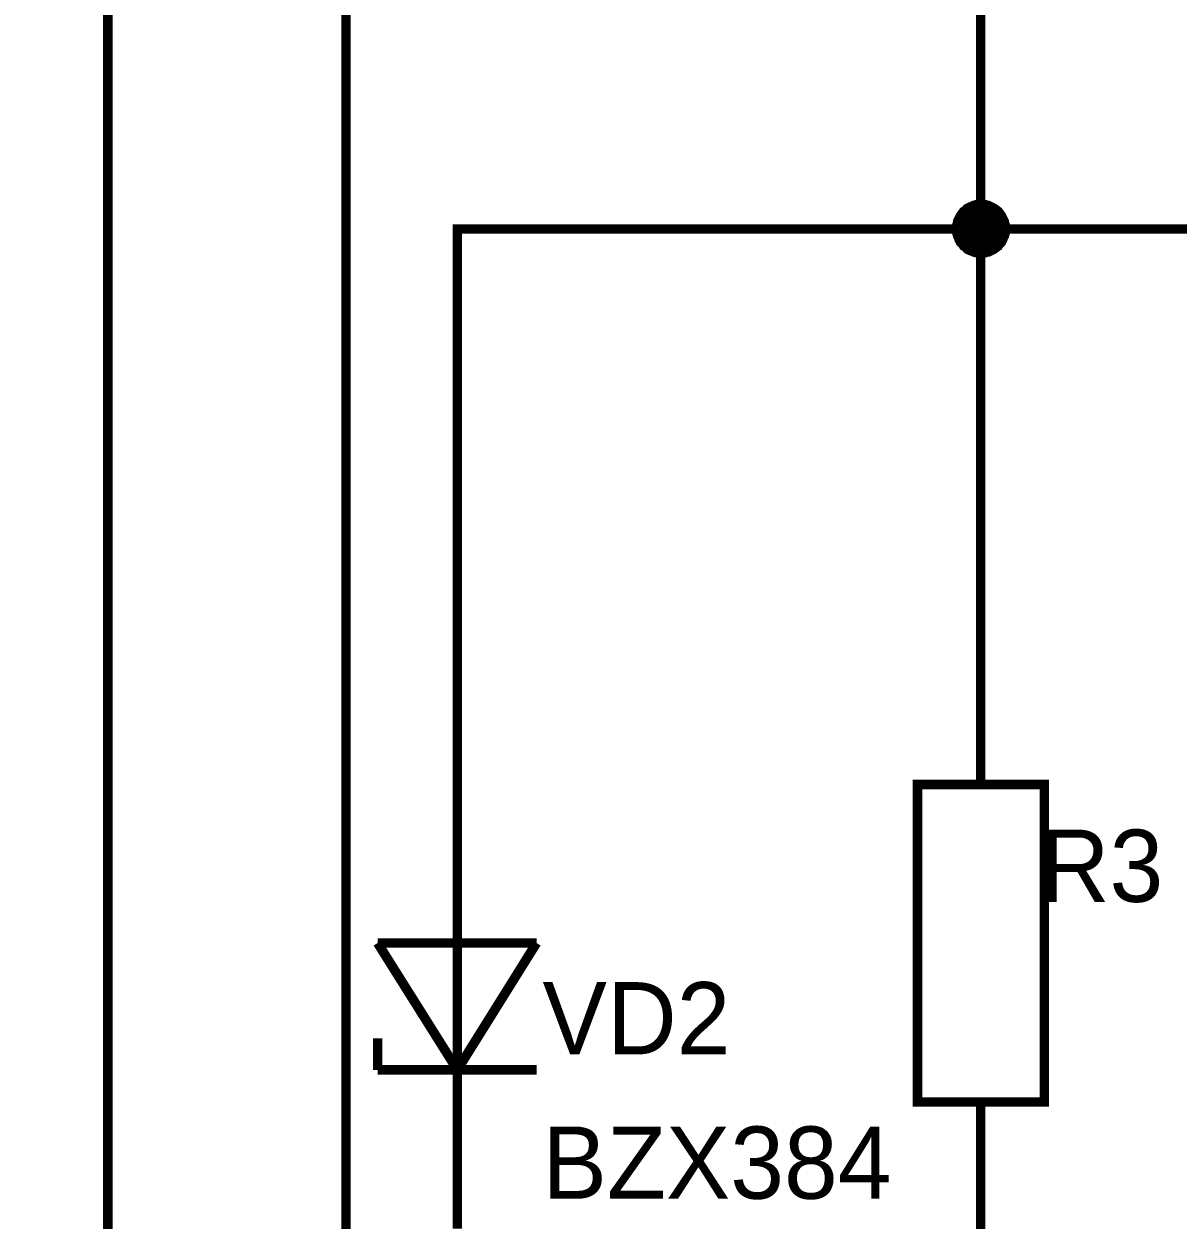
# Model space of a CAD drawing. Header units: millimetres. Extents: x 0 to 594, y 0 to 420.
# Drawn here: x 77.4 to 113.75, y 273.77 to 311.45 of the extents above; entities that cross this region are included whole.
import ezdxf

# ---------------------------------------------------------------- set-up
doc = ezdxf.new("R2010")
doc.units = ezdxf.units.MM
doc.layers.add('Sheet', color=255, linetype='Continuous')

msp = doc.modelspace()

# ---------------------------------------------------------------- linework, layer by layer
at = {"layer": 'Sheet'}
for points, const_width in [([(77.55, 54.995), (80.045, 54.995), (80.045, 84.989), (80.045, 347.489), (77.55, 347.489)], 0.3), ([(87.546, 337.491), (87.546, 74.991), (87.546, 44.998), (77.55, 44.998)], 0.3), ([(107.538, 315), (107.538, 309.993)], 0.3), ([(107.538, 309.993), (107.538, 304.986)], 0.3), ([(106.78, 304.986), (106.78, 305.034), (106.78, 305.065), (106.796, 305.097), (106.796, 305.144), (106.811, 305.176), (106.811, 305.223), (106.827, 305.255), (106.843, 305.287), (106.859, 305.318), (106.875, 305.35), (106.89, 305.381), (106.906, 305.413), (106.938, 305.444), (106.953, 305.476), (106.985, 305.508), (107.001, 305.539), (107.032, 305.555), (107.064, 305.587), (107.08, 305.602), (107.111, 305.634), (107.143, 305.65), (107.175, 305.666), (107.206, 305.681), (107.254, 305.697), (107.285, 305.713), (107.317, 305.729), (107.348, 305.729), (107.38, 305.745), (107.427, 305.745), (107.459, 305.76), (107.506, 305.76), (107.538, 305.76)], 0.3), ([(106.78, 304.986), (106.78, 305.034), (106.78, 305.065), (106.796, 305.097), (106.796, 305.144), (106.811, 305.176), (106.811, 305.223), (106.827, 305.255), (106.843, 305.287), (106.859, 305.318), (106.875, 305.35), (106.89, 305.381), (106.906, 305.413), (106.938, 305.444), (106.953, 305.476), (106.985, 305.508), (107.001, 305.539), (107.032, 305.555), (107.064, 305.587), (107.08, 305.602), (107.111, 305.634), (107.143, 305.65), (107.175, 305.666), (107.206, 305.681), (107.254, 305.697), (107.285, 305.713), (107.317, 305.729), (107.348, 305.729), (107.38, 305.745), (107.427, 305.745), (107.459, 305.76), (107.506, 305.76), (107.538, 305.76)], 0.3), ([(106.78, 304.986), (106.78, 305.034), (106.78, 305.065), (106.796, 305.097), (106.796, 305.144), (106.811, 305.176), (106.811, 305.223), (106.827, 305.255), (106.843, 305.287), (106.859, 305.318), (106.875, 305.35), (106.89, 305.381), (106.906, 305.413), (106.938, 305.444), (106.953, 305.476), (106.985, 305.508), (107.001, 305.539), (107.032, 305.555), (107.064, 305.587), (107.08, 305.602), (107.111, 305.634), (107.143, 305.65), (107.175, 305.666), (107.206, 305.681), (107.254, 305.697), (107.285, 305.713), (107.317, 305.729), (107.348, 305.729), (107.38, 305.745), (107.427, 305.745), (107.459, 305.76), (107.506, 305.76), (107.538, 305.76)], 0.3), ([(106.78, 304.986), (106.78, 305.034), (106.78, 305.065), (106.796, 305.097), (106.796, 305.144), (106.811, 305.176), (106.811, 305.223), (106.827, 305.255), (106.843, 305.287), (106.859, 305.318), (106.875, 305.35), (106.89, 305.381), (106.906, 305.413), (106.938, 305.444), (106.953, 305.476), (106.985, 305.508), (107.001, 305.539), (107.032, 305.555), (107.064, 305.587), (107.08, 305.602), (107.111, 305.634), (107.143, 305.65), (107.175, 305.666), (107.206, 305.681), (107.254, 305.697), (107.285, 305.713), (107.317, 305.729), (107.348, 305.729), (107.38, 305.745), (107.427, 305.745), (107.459, 305.76), (107.506, 305.76), (107.538, 305.76)], 0.3), ([(106.78, 304.986), (106.78, 305.034), (106.78, 305.065), (106.796, 305.097), (106.796, 305.144), (106.811, 305.176), (106.811, 305.223), (106.827, 305.255), (106.843, 305.287), (106.859, 305.318), (106.875, 305.35), (106.89, 305.381), (106.906, 305.413), (106.938, 305.444), (106.953, 305.476), (106.985, 305.508), (107.001, 305.539), (107.032, 305.555), (107.064, 305.587), (107.08, 305.602), (107.111, 305.634), (107.143, 305.65), (107.175, 305.666), (107.206, 305.681), (107.254, 305.697), (107.285, 305.713), (107.317, 305.729), (107.348, 305.729), (107.38, 305.745), (107.427, 305.745), (107.459, 305.76), (107.506, 305.76), (107.538, 305.76)], 0.3), ([(106.78, 304.986), (106.78, 305.034), (106.78, 305.065), (106.796, 305.097), (106.796, 305.144), (106.811, 305.176), (106.811, 305.223), (106.827, 305.255), (106.843, 305.287), (106.859, 305.318), (106.875, 305.35), (106.89, 305.381), (106.906, 305.413), (106.938, 305.444), (106.953, 305.476), (106.985, 305.508), (107.001, 305.539), (107.032, 305.555), (107.064, 305.587), (107.08, 305.602), (107.111, 305.634), (107.143, 305.65), (107.175, 305.666), (107.206, 305.681), (107.254, 305.697), (107.285, 305.713), (107.317, 305.729), (107.348, 305.729), (107.38, 305.745), (107.427, 305.745), (107.459, 305.76), (107.506, 305.76), (107.538, 305.76)], 0.3), ([(106.78, 304.986), (106.78, 305.034), (106.78, 305.065), (106.796, 305.097), (106.796, 305.144), (106.811, 305.176), (106.811, 305.223), (106.827, 305.255), (106.843, 305.287), (106.859, 305.318), (106.875, 305.35), (106.89, 305.381), (106.906, 305.413), (106.938, 305.444), (106.953, 305.476), (106.985, 305.508), (107.001, 305.539), (107.032, 305.555), (107.064, 305.587), (107.08, 305.602), (107.111, 305.634), (107.143, 305.65), (107.175, 305.666), (107.206, 305.681), (107.254, 305.697), (107.285, 305.713), (107.317, 305.729), (107.348, 305.729), (107.38, 305.745), (107.427, 305.745), (107.459, 305.76), (107.506, 305.76), (107.538, 305.76)], 0.3), ([(106.78, 304.986), (106.78, 305.034), (106.78, 305.065), (106.796, 305.097), (106.796, 305.144), (106.811, 305.176), (106.811, 305.223), (106.827, 305.255), (106.843, 305.287), (106.859, 305.318), (106.875, 305.35), (106.89, 305.381), (106.906, 305.413), (106.938, 305.444), (106.953, 305.476), (106.985, 305.508), (107.001, 305.539), (107.032, 305.555), (107.064, 305.587), (107.08, 305.602), (107.111, 305.634), (107.143, 305.65), (107.175, 305.666), (107.206, 305.681), (107.254, 305.697), (107.285, 305.713), (107.317, 305.729), (107.348, 305.729), (107.38, 305.745), (107.427, 305.745), (107.459, 305.76), (107.506, 305.76), (107.538, 305.76)], 0.3), ([(106.78, 304.986), (106.78, 305.034), (106.78, 305.065), (106.796, 305.097), (106.796, 305.144), (106.811, 305.176), (106.811, 305.223), (106.827, 305.255), (106.843, 305.287), (106.859, 305.318), (106.875, 305.35), (106.89, 305.381), (106.906, 305.413), (106.938, 305.444), (106.953, 305.476), (106.985, 305.508), (107.001, 305.539), (107.032, 305.555), (107.064, 305.587), (107.08, 305.602), (107.111, 305.634), (107.143, 305.65), (107.175, 305.666), (107.206, 305.681), (107.254, 305.697), (107.285, 305.713), (107.317, 305.729), (107.348, 305.729), (107.38, 305.745), (107.427, 305.745), (107.459, 305.76), (107.506, 305.76), (107.538, 305.76)], 0.0991), ([(106.78, 304.986), (106.78, 305.034), (106.78, 305.065), (106.796, 305.097), (106.796, 305.144), (106.811, 305.176), (106.811, 305.223), (106.827, 305.255), (106.843, 305.287), (106.859, 305.318), (106.875, 305.35), (106.89, 305.381), (106.906, 305.413), (106.938, 305.444), (106.953, 305.476), (106.985, 305.508), (107.001, 305.539), (107.032, 305.555), (107.064, 305.587), (107.08, 305.602), (107.111, 305.634), (107.143, 305.65), (107.175, 305.666), (107.206, 305.681), (107.254, 305.697), (107.285, 305.713), (107.317, 305.729), (107.348, 305.729), (107.38, 305.745), (107.427, 305.745), (107.459, 305.76), (107.506, 305.76), (107.538, 305.76)], 0.0991), ([(106.78, 304.986), (106.78, 305.034), (106.78, 305.065), (106.796, 305.097), (106.796, 305.144), (106.811, 305.176), (106.811, 305.223), (106.827, 305.255), (106.843, 305.287), (106.859, 305.318), (106.875, 305.35), (106.89, 305.381), (106.906, 305.413), (106.938, 305.444), (106.953, 305.476), (106.985, 305.508), (107.001, 305.539), (107.032, 305.555), (107.064, 305.587), (107.08, 305.602), (107.111, 305.634), (107.143, 305.65), (107.175, 305.666), (107.206, 305.681), (107.254, 305.697), (107.285, 305.713), (107.317, 305.729), (107.348, 305.729), (107.38, 305.745), (107.427, 305.745), (107.459, 305.76), (107.506, 305.76), (107.538, 305.76)], 0.0991), ([(106.78, 304.986), (106.78, 305.034), (106.78, 305.065), (106.796, 305.097), (106.796, 305.144), (106.811, 305.176), (106.811, 305.223), (106.827, 305.255), (106.843, 305.287), (106.859, 305.318), (106.875, 305.35), (106.89, 305.381), (106.906, 305.413), (106.938, 305.444), (106.953, 305.476), (106.985, 305.508), (107.001, 305.539), (107.032, 305.555), (107.064, 305.587), (107.08, 305.602), (107.111, 305.634), (107.143, 305.65), (107.175, 305.666), (107.206, 305.681), (107.254, 305.697), (107.285, 305.713), (107.317, 305.729), (107.348, 305.729), (107.38, 305.745), (107.427, 305.745), (107.459, 305.76), (107.506, 305.76), (107.538, 305.76)], 0.0991), ([(106.78, 304.986), (106.78, 305.034), (106.78, 305.065), (106.796, 305.097), (106.796, 305.144), (106.811, 305.176), (106.811, 305.223), (106.827, 305.255), (106.843, 305.287), (106.859, 305.318), (106.875, 305.35), (106.89, 305.381), (106.906, 305.413), (106.938, 305.444), (106.953, 305.476), (106.985, 305.508), (107.001, 305.539), (107.032, 305.555), (107.064, 305.587), (107.08, 305.602), (107.111, 305.634), (107.143, 305.65), (107.175, 305.666), (107.206, 305.681), (107.254, 305.697), (107.285, 305.713), (107.317, 305.729), (107.348, 305.729), (107.38, 305.745), (107.427, 305.745), (107.459, 305.76), (107.506, 305.76), (107.538, 305.76)], 0.0991), ([(106.78, 304.986), (106.78, 305.034), (106.78, 305.065), (106.796, 305.097), (106.796, 305.144), (106.811, 305.176), (106.811, 305.223), (106.827, 305.255), (106.843, 305.287), (106.859, 305.318), (106.875, 305.35), (106.89, 305.381), (106.906, 305.413), (106.938, 305.444), (106.953, 305.476), (106.985, 305.508), (107.001, 305.539), (107.032, 305.555), (107.064, 305.587), (107.08, 305.602), (107.111, 305.634), (107.143, 305.65), (107.175, 305.666), (107.206, 305.681), (107.254, 305.697), (107.285, 305.713), (107.317, 305.729), (107.348, 305.729), (107.38, 305.745), (107.427, 305.745), (107.459, 305.76), (107.506, 305.76), (107.538, 305.76)], 0.0991), ([(106.78, 304.986), (106.78, 305.034), (106.78, 305.065), (106.796, 305.097), (106.796, 305.144), (106.811, 305.176), (106.811, 305.223), (106.827, 305.255), (106.843, 305.287), (106.859, 305.318), (106.875, 305.35), (106.89, 305.381), (106.906, 305.413), (106.938, 305.444), (106.953, 305.476), (106.985, 305.508), (107.001, 305.539), (107.032, 305.555), (107.064, 305.587), (107.08, 305.602), (107.111, 305.634), (107.143, 305.65), (107.175, 305.666), (107.206, 305.681), (107.254, 305.697), (107.285, 305.713), (107.317, 305.729), (107.348, 305.729), (107.38, 305.745), (107.427, 305.745), (107.459, 305.76), (107.506, 305.76), (107.538, 305.76)], 0.0991), ([(106.78, 304.986), (106.78, 305.034), (106.78, 305.065), (106.796, 305.097), (106.796, 305.144), (106.811, 305.176), (106.811, 305.223), (106.827, 305.255), (106.843, 305.287), (106.859, 305.318), (106.875, 305.35), (106.89, 305.381), (106.906, 305.413), (106.938, 305.444), (106.953, 305.476), (106.985, 305.508), (107.001, 305.539), (107.032, 305.555), (107.064, 305.587), (107.08, 305.602), (107.111, 305.634), (107.143, 305.65), (107.175, 305.666), (107.206, 305.681), (107.254, 305.697), (107.285, 305.713), (107.317, 305.729), (107.348, 305.729), (107.38, 305.745), (107.427, 305.745), (107.459, 305.76), (107.506, 305.76), (107.538, 305.76)], 0.0991), ([(107.538, 305.76), (107.538, 305.76)], 0.3), ([(107.538, 305.76), (107.585, 305.76), (107.617, 305.76), (107.648, 305.745), (107.696, 305.745), (107.727, 305.729), (107.775, 305.729), (107.806, 305.713), (107.838, 305.697), (107.869, 305.681), (107.901, 305.666), (107.933, 305.65), (107.964, 305.634), (107.996, 305.602), (108.027, 305.587), (108.059, 305.555), (108.09, 305.539), (108.106, 305.508), (108.138, 305.476), (108.154, 305.444), (108.185, 305.413), (108.201, 305.381), (108.217, 305.35), (108.233, 305.318), (108.248, 305.287), (108.264, 305.255), (108.28, 305.223), (108.28, 305.176), (108.296, 305.144), (108.296, 305.097), (108.312, 305.065), (108.312, 305.034), (108.312, 304.986)], 0.3), ([(107.538, 305.76), (107.538, 305.76)], 0.3), ([(107.538, 305.76), (107.585, 305.76), (107.617, 305.76), (107.648, 305.745), (107.696, 305.745), (107.727, 305.729), (107.775, 305.729), (107.806, 305.713), (107.838, 305.697), (107.869, 305.681), (107.901, 305.666), (107.933, 305.65), (107.964, 305.634), (107.996, 305.602), (108.027, 305.587), (108.059, 305.555), (108.09, 305.539), (108.106, 305.508), (108.138, 305.476), (108.154, 305.444), (108.185, 305.413), (108.201, 305.381), (108.217, 305.35), (108.233, 305.318), (108.248, 305.287), (108.264, 305.255), (108.28, 305.223), (108.28, 305.176), (108.296, 305.144), (108.296, 305.097), (108.312, 305.065), (108.312, 305.034), (108.312, 304.986)], 0.3), ([(107.538, 305.76), (107.538, 305.76)], 0.3), ([(107.538, 305.76), (107.585, 305.76), (107.617, 305.76), (107.648, 305.745), (107.696, 305.745), (107.727, 305.729), (107.775, 305.729), (107.806, 305.713), (107.838, 305.697), (107.869, 305.681), (107.901, 305.666), (107.933, 305.65), (107.964, 305.634), (107.996, 305.602), (108.027, 305.587), (108.059, 305.555), (108.09, 305.539), (108.106, 305.508), (108.138, 305.476), (108.154, 305.444), (108.185, 305.413), (108.201, 305.381), (108.217, 305.35), (108.233, 305.318), (108.248, 305.287), (108.264, 305.255), (108.28, 305.223), (108.28, 305.176), (108.296, 305.144), (108.296, 305.097), (108.312, 305.065), (108.312, 305.034), (108.312, 304.986)], 0.3), ([(107.538, 305.76), (107.538, 305.76)], 0.3), ([(107.538, 305.76), (107.585, 305.76), (107.617, 305.76), (107.648, 305.745), (107.696, 305.745), (107.727, 305.729), (107.775, 305.729), (107.806, 305.713), (107.838, 305.697), (107.869, 305.681), (107.901, 305.666), (107.933, 305.65), (107.964, 305.634), (107.996, 305.602), (108.027, 305.587), (108.059, 305.555), (108.09, 305.539), (108.106, 305.508), (108.138, 305.476), (108.154, 305.444), (108.185, 305.413), (108.201, 305.381), (108.217, 305.35), (108.233, 305.318), (108.248, 305.287), (108.264, 305.255), (108.28, 305.223), (108.28, 305.176), (108.296, 305.144), (108.296, 305.097), (108.312, 305.065), (108.312, 305.034), (108.312, 304.986)], 0.3), ([(107.538, 305.76), (107.538, 305.76)], 0.3), ([(107.538, 305.76), (107.585, 305.76), (107.617, 305.76), (107.648, 305.745), (107.696, 305.745), (107.727, 305.729), (107.775, 305.729), (107.806, 305.713), (107.838, 305.697), (107.869, 305.681), (107.901, 305.666), (107.933, 305.65), (107.964, 305.634), (107.996, 305.602), (108.027, 305.587), (108.059, 305.555), (108.09, 305.539), (108.106, 305.508), (108.138, 305.476), (108.154, 305.444), (108.185, 305.413), (108.201, 305.381), (108.217, 305.35), (108.233, 305.318), (108.248, 305.287), (108.264, 305.255), (108.28, 305.223), (108.28, 305.176), (108.296, 305.144), (108.296, 305.097), (108.312, 305.065), (108.312, 305.034), (108.312, 304.986)], 0.3), ([(107.538, 305.76), (107.538, 305.76)], 0.3), ([(107.538, 305.76), (107.585, 305.76), (107.617, 305.76), (107.648, 305.745), (107.696, 305.745), (107.727, 305.729), (107.775, 305.729), (107.806, 305.713), (107.838, 305.697), (107.869, 305.681), (107.901, 305.666), (107.933, 305.65), (107.964, 305.634), (107.996, 305.602), (108.027, 305.587), (108.059, 305.555), (108.09, 305.539), (108.106, 305.508), (108.138, 305.476), (108.154, 305.444), (108.185, 305.413), (108.201, 305.381), (108.217, 305.35), (108.233, 305.318), (108.248, 305.287), (108.264, 305.255), (108.28, 305.223), (108.28, 305.176), (108.296, 305.144), (108.296, 305.097), (108.312, 305.065), (108.312, 305.034), (108.312, 304.986)], 0.3), ([(107.538, 305.76), (107.538, 305.76)], 0.3), ([(107.538, 305.76), (107.585, 305.76), (107.617, 305.76), (107.648, 305.745), (107.696, 305.745), (107.727, 305.729), (107.775, 305.729), (107.806, 305.713), (107.838, 305.697), (107.869, 305.681), (107.901, 305.666), (107.933, 305.65), (107.964, 305.634), (107.996, 305.602), (108.027, 305.587), (108.059, 305.555), (108.09, 305.539), (108.106, 305.508), (108.138, 305.476), (108.154, 305.444), (108.185, 305.413), (108.201, 305.381), (108.217, 305.35), (108.233, 305.318), (108.248, 305.287), (108.264, 305.255), (108.28, 305.223), (108.28, 305.176), (108.296, 305.144), (108.296, 305.097), (108.312, 305.065), (108.312, 305.034), (108.312, 304.986)], 0.3), ([(107.538, 305.76), (107.538, 305.76)], 0.3), ([(107.538, 305.76), (107.585, 305.76), (107.617, 305.76), (107.648, 305.745), (107.696, 305.745), (107.727, 305.729), (107.775, 305.729), (107.806, 305.713), (107.838, 305.697), (107.869, 305.681), (107.901, 305.666), (107.933, 305.65), (107.964, 305.634), (107.996, 305.602), (108.027, 305.587), (108.059, 305.555), (108.09, 305.539), (108.106, 305.508), (108.138, 305.476), (108.154, 305.444), (108.185, 305.413), (108.201, 305.381), (108.217, 305.35), (108.233, 305.318), (108.248, 305.287), (108.264, 305.255), (108.28, 305.223), (108.28, 305.176), (108.296, 305.144), (108.296, 305.097), (108.312, 305.065), (108.312, 305.034), (108.312, 304.986)], 0.3), ([(107.538, 305.76), (107.538, 305.76)], 0.0991), ([(107.538, 305.76), (107.585, 305.76), (107.617, 305.76), (107.648, 305.745), (107.696, 305.745), (107.727, 305.729), (107.775, 305.729), (107.806, 305.713), (107.838, 305.697), (107.869, 305.681), (107.901, 305.666), (107.933, 305.65), (107.964, 305.634), (107.996, 305.602), (108.027, 305.587), (108.059, 305.555), (108.09, 305.539), (108.106, 305.508), (108.138, 305.476), (108.154, 305.444), (108.185, 305.413), (108.201, 305.381), (108.217, 305.35), (108.233, 305.318), (108.248, 305.287), (108.264, 305.255), (108.28, 305.223), (108.28, 305.176), (108.296, 305.144), (108.296, 305.097), (108.312, 305.065), (108.312, 305.034), (108.312, 304.986)], 0.0991), ([(107.538, 305.76), (107.538, 305.76)], 0.0991), ([(107.538, 305.76), (107.585, 305.76), (107.617, 305.76), (107.648, 305.745), (107.696, 305.745), (107.727, 305.729), (107.775, 305.729), (107.806, 305.713), (107.838, 305.697), (107.869, 305.681), (107.901, 305.666), (107.933, 305.65), (107.964, 305.634), (107.996, 305.602), (108.027, 305.587), (108.059, 305.555), (108.09, 305.539), (108.106, 305.508), (108.138, 305.476), (108.154, 305.444), (108.185, 305.413), (108.201, 305.381), (108.217, 305.35), (108.233, 305.318), (108.248, 305.287), (108.264, 305.255), (108.28, 305.223), (108.28, 305.176), (108.296, 305.144), (108.296, 305.097), (108.312, 305.065), (108.312, 305.034), (108.312, 304.986)], 0.0991), ([(107.538, 305.76), (107.538, 305.76)], 0.0991), ([(107.538, 305.76), (107.585, 305.76), (107.617, 305.76), (107.648, 305.745), (107.696, 305.745), (107.727, 305.729), (107.775, 305.729), (107.806, 305.713), (107.838, 305.697), (107.869, 305.681), (107.901, 305.666), (107.933, 305.65), (107.964, 305.634), (107.996, 305.602), (108.027, 305.587), (108.059, 305.555), (108.09, 305.539), (108.106, 305.508), (108.138, 305.476), (108.154, 305.444), (108.185, 305.413), (108.201, 305.381), (108.217, 305.35), (108.233, 305.318), (108.248, 305.287), (108.264, 305.255), (108.28, 305.223), (108.28, 305.176), (108.296, 305.144), (108.296, 305.097), (108.312, 305.065), (108.312, 305.034), (108.312, 304.986)], 0.0991), ([(107.538, 305.76), (107.538, 305.76)], 0.0991), ([(107.538, 305.76), (107.585, 305.76), (107.617, 305.76), (107.648, 305.745), (107.696, 305.745), (107.727, 305.729), (107.775, 305.729), (107.806, 305.713), (107.838, 305.697), (107.869, 305.681), (107.901, 305.666), (107.933, 305.65), (107.964, 305.634), (107.996, 305.602), (108.027, 305.587), (108.059, 305.555), (108.09, 305.539), (108.106, 305.508), (108.138, 305.476), (108.154, 305.444), (108.185, 305.413), (108.201, 305.381), (108.217, 305.35), (108.233, 305.318), (108.248, 305.287), (108.264, 305.255), (108.28, 305.223), (108.28, 305.176), (108.296, 305.144), (108.296, 305.097), (108.312, 305.065), (108.312, 305.034), (108.312, 304.986)], 0.0991), ([(107.538, 305.76), (107.538, 305.76)], 0.0991), ([(107.538, 305.76), (107.585, 305.76), (107.617, 305.76), (107.648, 305.745), (107.696, 305.745), (107.727, 305.729), (107.775, 305.729), (107.806, 305.713), (107.838, 305.697), (107.869, 305.681), (107.901, 305.666), (107.933, 305.65), (107.964, 305.634), (107.996, 305.602), (108.027, 305.587), (108.059, 305.555), (108.09, 305.539), (108.106, 305.508), (108.138, 305.476), (108.154, 305.444), (108.185, 305.413), (108.201, 305.381), (108.217, 305.35), (108.233, 305.318), (108.248, 305.287), (108.264, 305.255), (108.28, 305.223), (108.28, 305.176), (108.296, 305.144), (108.296, 305.097), (108.312, 305.065), (108.312, 305.034), (108.312, 304.986)], 0.0991), ([(107.538, 305.76), (107.538, 305.76)], 0.0991), ([(107.538, 305.76), (107.585, 305.76), (107.617, 305.76), (107.648, 305.745), (107.696, 305.745), (107.727, 305.729), (107.775, 305.729), (107.806, 305.713), (107.838, 305.697), (107.869, 305.681), (107.901, 305.666), (107.933, 305.65), (107.964, 305.634), (107.996, 305.602), (108.027, 305.587), (108.059, 305.555), (108.09, 305.539), (108.106, 305.508), (108.138, 305.476), (108.154, 305.444), (108.185, 305.413), (108.201, 305.381), (108.217, 305.35), (108.233, 305.318), (108.248, 305.287), (108.264, 305.255), (108.28, 305.223), (108.28, 305.176), (108.296, 305.144), (108.296, 305.097), (108.312, 305.065), (108.312, 305.034), (108.312, 304.986)], 0.0991), ([(107.538, 305.76), (107.538, 305.76)], 0.0991), ([(107.538, 305.76), (107.585, 305.76), (107.617, 305.76), (107.648, 305.745), (107.696, 305.745), (107.727, 305.729), (107.775, 305.729), (107.806, 305.713), (107.838, 305.697), (107.869, 305.681), (107.901, 305.666), (107.933, 305.65), (107.964, 305.634), (107.996, 305.602), (108.027, 305.587), (108.059, 305.555), (108.09, 305.539), (108.106, 305.508), (108.138, 305.476), (108.154, 305.444), (108.185, 305.413), (108.201, 305.381), (108.217, 305.35), (108.233, 305.318), (108.248, 305.287), (108.264, 305.255), (108.28, 305.223), (108.28, 305.176), (108.296, 305.144), (108.296, 305.097), (108.312, 305.065), (108.312, 305.034), (108.312, 304.986)], 0.0991), ([(107.538, 305.76), (107.538, 305.76)], 0.0991), ([(107.538, 305.76), (107.585, 305.76), (107.617, 305.76), (107.648, 305.745), (107.696, 305.745), (107.727, 305.729), (107.775, 305.729), (107.806, 305.713), (107.838, 305.697), (107.869, 305.681), (107.901, 305.666), (107.933, 305.65), (107.964, 305.634), (107.996, 305.602), (108.027, 305.587), (108.059, 305.555), (108.09, 305.539), (108.106, 305.508), (108.138, 305.476), (108.154, 305.444), (108.185, 305.413), (108.201, 305.381), (108.217, 305.35), (108.233, 305.318), (108.248, 305.287), (108.264, 305.255), (108.28, 305.223), (108.28, 305.176), (108.296, 305.144), (108.296, 305.097), (108.312, 305.065), (108.312, 305.034), (108.312, 304.986)], 0.0991), ([(91.052, 287.486), (91.052, 304.986), (107.538, 304.986)], 0.3), ([(107.538, 304.228), (107.506, 304.228), (107.459, 304.228), (107.427, 304.244), (107.38, 304.244), (107.348, 304.26), (107.317, 304.26), (107.285, 304.276), (107.254, 304.292), (107.206, 304.307), (107.175, 304.323), (107.143, 304.339), (107.111, 304.355), (107.08, 304.386), (107.064, 304.402), (107.032, 304.434), (107.001, 304.449), (106.985, 304.481), (106.953, 304.513), (106.938, 304.528), (106.906, 304.56), (106.89, 304.592), (106.875, 304.623), (106.859, 304.655), (106.843, 304.702), (106.827, 304.734), (106.811, 304.765), (106.811, 304.797), (106.796, 304.829), (106.796, 304.876), (106.78, 304.907), (106.78, 304.955), (106.78, 304.986)], 0.3), ([(106.78, 304.986), (106.78, 304.986)], 0.3), ([(107.538, 304.228), (107.506, 304.228), (107.459, 304.228), (107.427, 304.244), (107.38, 304.244), (107.348, 304.26), (107.317, 304.26), (107.285, 304.276), (107.254, 304.292), (107.206, 304.307), (107.175, 304.323), (107.143, 304.339), (107.111, 304.355), (107.08, 304.386), (107.064, 304.402), (107.032, 304.434), (107.001, 304.449), (106.985, 304.481), (106.953, 304.513), (106.938, 304.528), (106.906, 304.56), (106.89, 304.592), (106.875, 304.623), (106.859, 304.655), (106.843, 304.702), (106.827, 304.734), (106.811, 304.765), (106.811, 304.797), (106.796, 304.829), (106.796, 304.876), (106.78, 304.907), (106.78, 304.955), (106.78, 304.986)], 0.3), ([(106.78, 304.986), (106.78, 304.986)], 0.3), ([(107.538, 304.228), (107.506, 304.228), (107.459, 304.228), (107.427, 304.244), (107.38, 304.244), (107.348, 304.26), (107.317, 304.26), (107.285, 304.276), (107.254, 304.292), (107.206, 304.307), (107.175, 304.323), (107.143, 304.339), (107.111, 304.355), (107.08, 304.386), (107.064, 304.402), (107.032, 304.434), (107.001, 304.449), (106.985, 304.481), (106.953, 304.513), (106.938, 304.528), (106.906, 304.56), (106.89, 304.592), (106.875, 304.623), (106.859, 304.655), (106.843, 304.702), (106.827, 304.734), (106.811, 304.765), (106.811, 304.797), (106.796, 304.829), (106.796, 304.876), (106.78, 304.907), (106.78, 304.955), (106.78, 304.986)], 0.3), ([(106.78, 304.986), (106.78, 304.986)], 0.3), ([(107.538, 304.228), (107.506, 304.228), (107.459, 304.228), (107.427, 304.244), (107.38, 304.244), (107.348, 304.26), (107.317, 304.26), (107.285, 304.276), (107.254, 304.292), (107.206, 304.307), (107.175, 304.323), (107.143, 304.339), (107.111, 304.355), (107.08, 304.386), (107.064, 304.402), (107.032, 304.434), (107.001, 304.449), (106.985, 304.481), (106.953, 304.513), (106.938, 304.528), (106.906, 304.56), (106.89, 304.592), (106.875, 304.623), (106.859, 304.655), (106.843, 304.702), (106.827, 304.734), (106.811, 304.765), (106.811, 304.797), (106.796, 304.829), (106.796, 304.876), (106.78, 304.907), (106.78, 304.955), (106.78, 304.986)], 0.3), ([(106.78, 304.986), (106.78, 304.986)], 0.3), ([(107.538, 304.228), (107.506, 304.228), (107.459, 304.228), (107.427, 304.244), (107.38, 304.244), (107.348, 304.26), (107.317, 304.26), (107.285, 304.276), (107.254, 304.292), (107.206, 304.307), (107.175, 304.323), (107.143, 304.339), (107.111, 304.355), (107.08, 304.386), (107.064, 304.402), (107.032, 304.434), (107.001, 304.449), (106.985, 304.481), (106.953, 304.513), (106.938, 304.528), (106.906, 304.56), (106.89, 304.592), (106.875, 304.623), (106.859, 304.655), (106.843, 304.702), (106.827, 304.734), (106.811, 304.765), (106.811, 304.797), (106.796, 304.829), (106.796, 304.876), (106.78, 304.907), (106.78, 304.955), (106.78, 304.986)], 0.3), ([(106.78, 304.986), (106.78, 304.986)], 0.3), ([(107.538, 304.228), (107.506, 304.228), (107.459, 304.228), (107.427, 304.244), (107.38, 304.244), (107.348, 304.26), (107.317, 304.26), (107.285, 304.276), (107.254, 304.292), (107.206, 304.307), (107.175, 304.323), (107.143, 304.339), (107.111, 304.355), (107.08, 304.386), (107.064, 304.402), (107.032, 304.434), (107.001, 304.449), (106.985, 304.481), (106.953, 304.513), (106.938, 304.528), (106.906, 304.56), (106.89, 304.592), (106.875, 304.623), (106.859, 304.655), (106.843, 304.702), (106.827, 304.734), (106.811, 304.765), (106.811, 304.797), (106.796, 304.829), (106.796, 304.876), (106.78, 304.907), (106.78, 304.955), (106.78, 304.986)], 0.3), ([(106.78, 304.986), (106.78, 304.986)], 0.3), ([(107.538, 304.228), (107.506, 304.228), (107.459, 304.228), (107.427, 304.244), (107.38, 304.244), (107.348, 304.26), (107.317, 304.26), (107.285, 304.276), (107.254, 304.292), (107.206, 304.307), (107.175, 304.323), (107.143, 304.339), (107.111, 304.355), (107.08, 304.386), (107.064, 304.402), (107.032, 304.434), (107.001, 304.449), (106.985, 304.481), (106.953, 304.513), (106.938, 304.528), (106.906, 304.56), (106.89, 304.592), (106.875, 304.623), (106.859, 304.655), (106.843, 304.702), (106.827, 304.734), (106.811, 304.765), (106.811, 304.797), (106.796, 304.829), (106.796, 304.876), (106.78, 304.907), (106.78, 304.955), (106.78, 304.986)], 0.3), ([(106.78, 304.986), (106.78, 304.986)], 0.3), ([(107.538, 304.228), (107.506, 304.228), (107.459, 304.228), (107.427, 304.244), (107.38, 304.244), (107.348, 304.26), (107.317, 304.26), (107.285, 304.276), (107.254, 304.292), (107.206, 304.307), (107.175, 304.323), (107.143, 304.339), (107.111, 304.355), (107.08, 304.386), (107.064, 304.402), (107.032, 304.434), (107.001, 304.449), (106.985, 304.481), (106.953, 304.513), (106.938, 304.528), (106.906, 304.56), (106.89, 304.592), (106.875, 304.623), (106.859, 304.655), (106.843, 304.702), (106.827, 304.734), (106.811, 304.765), (106.811, 304.797), (106.796, 304.829), (106.796, 304.876), (106.78, 304.907), (106.78, 304.955), (106.78, 304.986)], 0.3), ([(106.78, 304.986), (106.78, 304.986)], 0.3), ([(107.538, 304.228), (107.506, 304.228), (107.459, 304.228), (107.427, 304.244), (107.38, 304.244), (107.348, 304.26), (107.317, 304.26), (107.285, 304.276), (107.254, 304.292), (107.206, 304.307), (107.175, 304.323), (107.143, 304.339), (107.111, 304.355), (107.08, 304.386), (107.064, 304.402), (107.032, 304.434), (107.001, 304.449), (106.985, 304.481), (106.953, 304.513), (106.938, 304.528), (106.906, 304.56), (106.89, 304.592), (106.875, 304.623), (106.859, 304.655), (106.843, 304.702), (106.827, 304.734), (106.811, 304.765), (106.811, 304.797), (106.796, 304.829), (106.796, 304.876), (106.78, 304.907), (106.78, 304.955), (106.78, 304.986)], 0.0991), ([(106.78, 304.986), (106.78, 304.986)], 0.0991), ([(107.538, 304.228), (107.506, 304.228), (107.459, 304.228), (107.427, 304.244), (107.38, 304.244), (107.348, 304.26), (107.317, 304.26), (107.285, 304.276), (107.254, 304.292), (107.206, 304.307), (107.175, 304.323), (107.143, 304.339), (107.111, 304.355), (107.08, 304.386), (107.064, 304.402), (107.032, 304.434), (107.001, 304.449), (106.985, 304.481), (106.953, 304.513), (106.938, 304.528), (106.906, 304.56), (106.89, 304.592), (106.875, 304.623), (106.859, 304.655), (106.843, 304.702), (106.827, 304.734), (106.811, 304.765), (106.811, 304.797), (106.796, 304.829), (106.796, 304.876), (106.78, 304.907), (106.78, 304.955), (106.78, 304.986)], 0.0991), ([(106.78, 304.986), (106.78, 304.986)], 0.0991), ([(107.538, 304.228), (107.506, 304.228), (107.459, 304.228), (107.427, 304.244), (107.38, 304.244), (107.348, 304.26), (107.317, 304.26), (107.285, 304.276), (107.254, 304.292), (107.206, 304.307), (107.175, 304.323), (107.143, 304.339), (107.111, 304.355), (107.08, 304.386), (107.064, 304.402), (107.032, 304.434), (107.001, 304.449), (106.985, 304.481), (106.953, 304.513), (106.938, 304.528), (106.906, 304.56), (106.89, 304.592), (106.875, 304.623), (106.859, 304.655), (106.843, 304.702), (106.827, 304.734), (106.811, 304.765), (106.811, 304.797), (106.796, 304.829), (106.796, 304.876), (106.78, 304.907), (106.78, 304.955), (106.78, 304.986)], 0.0991), ([(106.78, 304.986), (106.78, 304.986)], 0.0991), ([(107.538, 304.228), (107.506, 304.228), (107.459, 304.228), (107.427, 304.244), (107.38, 304.244), (107.348, 304.26), (107.317, 304.26), (107.285, 304.276), (107.254, 304.292), (107.206, 304.307), (107.175, 304.323), (107.143, 304.339), (107.111, 304.355), (107.08, 304.386), (107.064, 304.402), (107.032, 304.434), (107.001, 304.449), (106.985, 304.481), (106.953, 304.513), (106.938, 304.528), (106.906, 304.56), (106.89, 304.592), (106.875, 304.623), (106.859, 304.655), (106.843, 304.702), (106.827, 304.734), (106.811, 304.765), (106.811, 304.797), (106.796, 304.829), (106.796, 304.876), (106.78, 304.907), (106.78, 304.955), (106.78, 304.986)], 0.0991), ([(106.78, 304.986), (106.78, 304.986)], 0.0991), ([(107.538, 304.228), (107.506, 304.228), (107.459, 304.228), (107.427, 304.244), (107.38, 304.244), (107.348, 304.26), (107.317, 304.26), (107.285, 304.276), (107.254, 304.292), (107.206, 304.307), (107.175, 304.323), (107.143, 304.339), (107.111, 304.355), (107.08, 304.386), (107.064, 304.402), (107.032, 304.434), (107.001, 304.449), (106.985, 304.481), (106.953, 304.513), (106.938, 304.528), (106.906, 304.56), (106.89, 304.592), (106.875, 304.623), (106.859, 304.655), (106.843, 304.702), (106.827, 304.734), (106.811, 304.765), (106.811, 304.797), (106.796, 304.829), (106.796, 304.876), (106.78, 304.907), (106.78, 304.955), (106.78, 304.986)], 0.0991), ([(106.78, 304.986), (106.78, 304.986)], 0.0991), ([(107.538, 304.228), (107.506, 304.228), (107.459, 304.228), (107.427, 304.244), (107.38, 304.244), (107.348, 304.26), (107.317, 304.26), (107.285, 304.276), (107.254, 304.292), (107.206, 304.307), (107.175, 304.323), (107.143, 304.339), (107.111, 304.355), (107.08, 304.386), (107.064, 304.402), (107.032, 304.434), (107.001, 304.449), (106.985, 304.481), (106.953, 304.513), (106.938, 304.528), (106.906, 304.56), (106.89, 304.592), (106.875, 304.623), (106.859, 304.655), (106.843, 304.702), (106.827, 304.734), (106.811, 304.765), (106.811, 304.797), (106.796, 304.829), (106.796, 304.876), (106.78, 304.907), (106.78, 304.955), (106.78, 304.986)], 0.0991), ([(106.78, 304.986), (106.78, 304.986)], 0.0991), ([(107.538, 304.228), (107.506, 304.228), (107.459, 304.228), (107.427, 304.244), (107.38, 304.244), (107.348, 304.26), (107.317, 304.26), (107.285, 304.276), (107.254, 304.292), (107.206, 304.307), (107.175, 304.323), (107.143, 304.339), (107.111, 304.355), (107.08, 304.386), (107.064, 304.402), (107.032, 304.434), (107.001, 304.449), (106.985, 304.481), (106.953, 304.513), (106.938, 304.528), (106.906, 304.56), (106.89, 304.592), (106.875, 304.623), (106.859, 304.655), (106.843, 304.702), (106.827, 304.734), (106.811, 304.765), (106.811, 304.797), (106.796, 304.829), (106.796, 304.876), (106.78, 304.907), (106.78, 304.955), (106.78, 304.986)], 0.0991), ([(106.78, 304.986), (106.78, 304.986)], 0.0991), ([(107.538, 304.228), (107.506, 304.228), (107.459, 304.228), (107.427, 304.244), (107.38, 304.244), (107.348, 304.26), (107.317, 304.26), (107.285, 304.276), (107.254, 304.292), (107.206, 304.307), (107.175, 304.323), (107.143, 304.339), (107.111, 304.355), (107.08, 304.386), (107.064, 304.402), (107.032, 304.434), (107.001, 304.449), (106.985, 304.481), (106.953, 304.513), (106.938, 304.528), (106.906, 304.56), (106.89, 304.592), (106.875, 304.623), (106.859, 304.655), (106.843, 304.702), (106.827, 304.734), (106.811, 304.765), (106.811, 304.797), (106.796, 304.829), (106.796, 304.876), (106.78, 304.907), (106.78, 304.955), (106.78, 304.986)], 0.0991), ([(106.78, 304.986), (106.78, 304.986)], 0.0991), ([(108.312, 304.986), (108.312, 304.955), (108.312, 304.907), (108.296, 304.876), (108.296, 304.829), (108.28, 304.797), (108.28, 304.765), (108.264, 304.734), (108.248, 304.702), (108.233, 304.655), (108.217, 304.623), (108.201, 304.592), (108.185, 304.56), (108.154, 304.528), (108.138, 304.513), (108.106, 304.481), (108.09, 304.449), (108.059, 304.434), (108.027, 304.402), (107.996, 304.386), (107.964, 304.355), (107.933, 304.339), (107.901, 304.323), (107.869, 304.307), (107.838, 304.292), (107.806, 304.276), (107.775, 304.26), (107.727, 304.26), (107.696, 304.244), (107.648, 304.244), (107.617, 304.228), (107.585, 304.228), (107.538, 304.228)], 0.3), ([(107.538, 304.986), (117.549, 304.986)], 0.3), ([(108.312, 304.986), (108.312, 304.955), (108.312, 304.907), (108.296, 304.876), (108.296, 304.829), (108.28, 304.797), (108.28, 304.765), (108.264, 304.734), (108.248, 304.702), (108.233, 304.655), (108.217, 304.623), (108.201, 304.592), (108.185, 304.56), (108.154, 304.528), (108.138, 304.513), (108.106, 304.481), (108.09, 304.449), (108.059, 304.434), (108.027, 304.402), (107.996, 304.386), (107.964, 304.355), (107.933, 304.339), (107.901, 304.323), (107.869, 304.307), (107.838, 304.292), (107.806, 304.276), (107.775, 304.26), (107.727, 304.26), (107.696, 304.244), (107.648, 304.244), (107.617, 304.228), (107.585, 304.228), (107.538, 304.228)], 0.3), ([(107.538, 292.493), (107.538, 304.986)], 0.3), ([(108.312, 304.986), (108.312, 304.955), (108.312, 304.907), (108.296, 304.876), (108.296, 304.829), (108.28, 304.797), (108.28, 304.765), (108.264, 304.734), (108.248, 304.702), (108.233, 304.655), (108.217, 304.623), (108.201, 304.592), (108.185, 304.56), (108.154, 304.528), (108.138, 304.513), (108.106, 304.481), (108.09, 304.449), (108.059, 304.434), (108.027, 304.402), (107.996, 304.386), (107.964, 304.355), (107.933, 304.339), (107.901, 304.323), (107.869, 304.307), (107.838, 304.292), (107.806, 304.276), (107.775, 304.26), (107.727, 304.26), (107.696, 304.244), (107.648, 304.244), (107.617, 304.228), (107.585, 304.228), (107.538, 304.228)], 0.3), ([(108.312, 304.986), (108.312, 304.955), (108.312, 304.907), (108.296, 304.876), (108.296, 304.829), (108.28, 304.797), (108.28, 304.765), (108.264, 304.734), (108.248, 304.702), (108.233, 304.655), (108.217, 304.623), (108.201, 304.592), (108.185, 304.56), (108.154, 304.528), (108.138, 304.513), (108.106, 304.481), (108.09, 304.449), (108.059, 304.434), (108.027, 304.402), (107.996, 304.386), (107.964, 304.355), (107.933, 304.339), (107.901, 304.323), (107.869, 304.307), (107.838, 304.292), (107.806, 304.276), (107.775, 304.26), (107.727, 304.26), (107.696, 304.244), (107.648, 304.244), (107.617, 304.228), (107.585, 304.228), (107.538, 304.228)], 0.3), ([(108.312, 304.986), (108.312, 304.955), (108.312, 304.907), (108.296, 304.876), (108.296, 304.829), (108.28, 304.797), (108.28, 304.765), (108.264, 304.734), (108.248, 304.702), (108.233, 304.655), (108.217, 304.623), (108.201, 304.592), (108.185, 304.56), (108.154, 304.528), (108.138, 304.513), (108.106, 304.481), (108.09, 304.449), (108.059, 304.434), (108.027, 304.402), (107.996, 304.386), (107.964, 304.355), (107.933, 304.339), (107.901, 304.323), (107.869, 304.307), (107.838, 304.292), (107.806, 304.276), (107.775, 304.26), (107.727, 304.26), (107.696, 304.244), (107.648, 304.244), (107.617, 304.228), (107.585, 304.228), (107.538, 304.228)], 0.3), ([(108.312, 304.986), (108.312, 304.955), (108.312, 304.907), (108.296, 304.876), (108.296, 304.829), (108.28, 304.797), (108.28, 304.765), (108.264, 304.734), (108.248, 304.702), (108.233, 304.655), (108.217, 304.623), (108.201, 304.592), (108.185, 304.56), (108.154, 304.528), (108.138, 304.513), (108.106, 304.481), (108.09, 304.449), (108.059, 304.434), (108.027, 304.402), (107.996, 304.386), (107.964, 304.355), (107.933, 304.339), (107.901, 304.323), (107.869, 304.307), (107.838, 304.292), (107.806, 304.276), (107.775, 304.26), (107.727, 304.26), (107.696, 304.244), (107.648, 304.244), (107.617, 304.228), (107.585, 304.228), (107.538, 304.228)], 0.3), ([(108.312, 304.986), (108.312, 304.955), (108.312, 304.907), (108.296, 304.876), (108.296, 304.829), (108.28, 304.797), (108.28, 304.765), (108.264, 304.734), (108.248, 304.702), (108.233, 304.655), (108.217, 304.623), (108.201, 304.592), (108.185, 304.56), (108.154, 304.528), (108.138, 304.513), (108.106, 304.481), (108.09, 304.449), (108.059, 304.434), (108.027, 304.402), (107.996, 304.386), (107.964, 304.355), (107.933, 304.339), (107.901, 304.323), (107.869, 304.307), (107.838, 304.292), (107.806, 304.276), (107.775, 304.26), (107.727, 304.26), (107.696, 304.244), (107.648, 304.244), (107.617, 304.228), (107.585, 304.228), (107.538, 304.228)], 0.3), ([(108.312, 304.986), (108.312, 304.955), (108.312, 304.907), (108.296, 304.876), (108.296, 304.829), (108.28, 304.797), (108.28, 304.765), (108.264, 304.734), (108.248, 304.702), (108.233, 304.655), (108.217, 304.623), (108.201, 304.592), (108.185, 304.56), (108.154, 304.528), (108.138, 304.513), (108.106, 304.481), (108.09, 304.449), (108.059, 304.434), (108.027, 304.402), (107.996, 304.386), (107.964, 304.355), (107.933, 304.339), (107.901, 304.323), (107.869, 304.307), (107.838, 304.292), (107.806, 304.276), (107.775, 304.26), (107.727, 304.26), (107.696, 304.244), (107.648, 304.244), (107.617, 304.228), (107.585, 304.228), (107.538, 304.228)], 0.3), ([(108.312, 304.986), (108.312, 304.955), (108.312, 304.907), (108.296, 304.876), (108.296, 304.829), (108.28, 304.797), (108.28, 304.765), (108.264, 304.734), (108.248, 304.702), (108.233, 304.655), (108.217, 304.623), (108.201, 304.592), (108.185, 304.56), (108.154, 304.528), (108.138, 304.513), (108.106, 304.481), (108.09, 304.449), (108.059, 304.434), (108.027, 304.402), (107.996, 304.386), (107.964, 304.355), (107.933, 304.339), (107.901, 304.323), (107.869, 304.307), (107.838, 304.292), (107.806, 304.276), (107.775, 304.26), (107.727, 304.26), (107.696, 304.244), (107.648, 304.244), (107.617, 304.228), (107.585, 304.228), (107.538, 304.228)], 0.0991), ([(108.312, 304.986), (108.312, 304.955), (108.312, 304.907), (108.296, 304.876), (108.296, 304.829), (108.28, 304.797), (108.28, 304.765), (108.264, 304.734), (108.248, 304.702), (108.233, 304.655), (108.217, 304.623), (108.201, 304.592), (108.185, 304.56), (108.154, 304.528), (108.138, 304.513), (108.106, 304.481), (108.09, 304.449), (108.059, 304.434), (108.027, 304.402), (107.996, 304.386), (107.964, 304.355), (107.933, 304.339), (107.901, 304.323), (107.869, 304.307), (107.838, 304.292), (107.806, 304.276), (107.775, 304.26), (107.727, 304.26), (107.696, 304.244), (107.648, 304.244), (107.617, 304.228), (107.585, 304.228), (107.538, 304.228)], 0.0991), ([(108.312, 304.986), (108.312, 304.955), (108.312, 304.907), (108.296, 304.876), (108.296, 304.829), (108.28, 304.797), (108.28, 304.765), (108.264, 304.734), (108.248, 304.702), (108.233, 304.655), (108.217, 304.623), (108.201, 304.592), (108.185, 304.56), (108.154, 304.528), (108.138, 304.513), (108.106, 304.481), (108.09, 304.449), (108.059, 304.434), (108.027, 304.402), (107.996, 304.386), (107.964, 304.355), (107.933, 304.339), (107.901, 304.323), (107.869, 304.307), (107.838, 304.292), (107.806, 304.276), (107.775, 304.26), (107.727, 304.26), (107.696, 304.244), (107.648, 304.244), (107.617, 304.228), (107.585, 304.228), (107.538, 304.228)], 0.0991), ([(108.312, 304.986), (108.312, 304.955), (108.312, 304.907), (108.296, 304.876), (108.296, 304.829), (108.28, 304.797), (108.28, 304.765), (108.264, 304.734), (108.248, 304.702), (108.233, 304.655), (108.217, 304.623), (108.201, 304.592), (108.185, 304.56), (108.154, 304.528), (108.138, 304.513), (108.106, 304.481), (108.09, 304.449), (108.059, 304.434), (108.027, 304.402), (107.996, 304.386), (107.964, 304.355), (107.933, 304.339), (107.901, 304.323), (107.869, 304.307), (107.838, 304.292), (107.806, 304.276), (107.775, 304.26), (107.727, 304.26), (107.696, 304.244), (107.648, 304.244), (107.617, 304.228), (107.585, 304.228), (107.538, 304.228)], 0.0991), ([(108.312, 304.986), (108.312, 304.955), (108.312, 304.907), (108.296, 304.876), (108.296, 304.829), (108.28, 304.797), (108.28, 304.765), (108.264, 304.734), (108.248, 304.702), (108.233, 304.655), (108.217, 304.623), (108.201, 304.592), (108.185, 304.56), (108.154, 304.528), (108.138, 304.513), (108.106, 304.481), (108.09, 304.449), (108.059, 304.434), (108.027, 304.402), (107.996, 304.386), (107.964, 304.355), (107.933, 304.339), (107.901, 304.323), (107.869, 304.307), (107.838, 304.292), (107.806, 304.276), (107.775, 304.26), (107.727, 304.26), (107.696, 304.244), (107.648, 304.244), (107.617, 304.228), (107.585, 304.228), (107.538, 304.228)], 0.0991), ([(108.312, 304.986), (108.312, 304.955), (108.312, 304.907), (108.296, 304.876), (108.296, 304.829), (108.28, 304.797), (108.28, 304.765), (108.264, 304.734), (108.248, 304.702), (108.233, 304.655), (108.217, 304.623), (108.201, 304.592), (108.185, 304.56), (108.154, 304.528), (108.138, 304.513), (108.106, 304.481), (108.09, 304.449), (108.059, 304.434), (108.027, 304.402), (107.996, 304.386), (107.964, 304.355), (107.933, 304.339), (107.901, 304.323), (107.869, 304.307), (107.838, 304.292), (107.806, 304.276), (107.775, 304.26), (107.727, 304.26), (107.696, 304.244), (107.648, 304.244), (107.617, 304.228), (107.585, 304.228), (107.538, 304.228)], 0.0991), ([(108.312, 304.986), (108.312, 304.955), (108.312, 304.907), (108.296, 304.876), (108.296, 304.829), (108.28, 304.797), (108.28, 304.765), (108.264, 304.734), (108.248, 304.702), (108.233, 304.655), (108.217, 304.623), (108.201, 304.592), (108.185, 304.56), (108.154, 304.528), (108.138, 304.513), (108.106, 304.481), (108.09, 304.449), (108.059, 304.434), (108.027, 304.402), (107.996, 304.386), (107.964, 304.355), (107.933, 304.339), (107.901, 304.323), (107.869, 304.307), (107.838, 304.292), (107.806, 304.276), (107.775, 304.26), (107.727, 304.26), (107.696, 304.244), (107.648, 304.244), (107.617, 304.228), (107.585, 304.228), (107.538, 304.228)], 0.0991), ([(108.312, 304.986), (108.312, 304.955), (108.312, 304.907), (108.296, 304.876), (108.296, 304.829), (108.28, 304.797), (108.28, 304.765), (108.264, 304.734), (108.248, 304.702), (108.233, 304.655), (108.217, 304.623), (108.201, 304.592), (108.185, 304.56), (108.154, 304.528), (108.138, 304.513), (108.106, 304.481), (108.09, 304.449), (108.059, 304.434), (108.027, 304.402), (107.996, 304.386), (107.964, 304.355), (107.933, 304.339), (107.901, 304.323), (107.869, 304.307), (107.838, 304.292), (107.806, 304.276), (107.775, 304.26), (107.727, 304.26), (107.696, 304.244), (107.648, 304.244), (107.617, 304.228), (107.585, 304.228), (107.538, 304.228)], 0.0991), ([(108.312, 304.986), (108.312, 304.986), (108.312, 304.986), (108.312, 304.986), (108.312, 304.986), (108.312, 304.986), (108.312, 304.986), (108.312, 304.986), (108.312, 304.986), (108.312, 304.986), (108.312, 304.986), (108.312, 304.986), (108.312, 304.986), (108.312, 304.986), (108.312, 304.986), (108.312, 304.986), (108.312, 304.986), (108.312, 304.986), (108.312, 304.986), (108.312, 304.986), (108.312, 304.986), (108.312, 304.986), (108.312, 304.986), (108.312, 304.986), (108.312, 304.986), (108.312, 304.986), (108.312, 304.986), (108.312, 304.986), (108.312, 304.986), (108.312, 304.986), (108.312, 304.986), (108.312, 304.986), (108.312, 304.986)], 0.3), ([(108.312, 304.986), (108.312, 304.986)], 0.3), ([(108.312, 304.986), (108.312, 304.986), (108.312, 304.986), (108.312, 304.986), (108.312, 304.986), (108.312, 304.986), (108.312, 304.986), (108.312, 304.986), (108.312, 304.986), (108.312, 304.986), (108.312, 304.986), (108.312, 304.986), (108.312, 304.986), (108.312, 304.986), (108.312, 304.986), (108.312, 304.986), (108.312, 304.986), (108.312, 304.986), (108.312, 304.986), (108.312, 304.986), (108.312, 304.986), (108.312, 304.986), (108.312, 304.986), (108.312, 304.986), (108.312, 304.986), (108.312, 304.986), (108.312, 304.986), (108.312, 304.986), (108.312, 304.986), (108.312, 304.986), (108.312, 304.986), (108.312, 304.986), (108.312, 304.986)], 0.3), ([(108.312, 304.986), (108.312, 304.986)], 0.3), ([(108.312, 304.986), (108.312, 304.986), (108.312, 304.986), (108.312, 304.986), (108.312, 304.986), (108.312, 304.986), (108.312, 304.986), (108.312, 304.986), (108.312, 304.986), (108.312, 304.986), (108.312, 304.986), (108.312, 304.986), (108.312, 304.986), (108.312, 304.986), (108.312, 304.986), (108.312, 304.986), (108.312, 304.986), (108.312, 304.986), (108.312, 304.986), (108.312, 304.986), (108.312, 304.986), (108.312, 304.986), (108.312, 304.986), (108.312, 304.986), (108.312, 304.986), (108.312, 304.986), (108.312, 304.986), (108.312, 304.986), (108.312, 304.986), (108.312, 304.986), (108.312, 304.986), (108.312, 304.986), (108.312, 304.986)], 0.3), ([(108.312, 304.986), (108.312, 304.986)], 0.3), ([(108.312, 304.986), (108.312, 304.986), (108.312, 304.986), (108.312, 304.986), (108.312, 304.986), (108.312, 304.986), (108.312, 304.986), (108.312, 304.986), (108.312, 304.986), (108.312, 304.986), (108.312, 304.986), (108.312, 304.986), (108.312, 304.986), (108.312, 304.986), (108.312, 304.986), (108.312, 304.986), (108.312, 304.986), (108.312, 304.986), (108.312, 304.986), (108.312, 304.986), (108.312, 304.986), (108.312, 304.986), (108.312, 304.986), (108.312, 304.986), (108.312, 304.986), (108.312, 304.986), (108.312, 304.986), (108.312, 304.986), (108.312, 304.986), (108.312, 304.986), (108.312, 304.986), (108.312, 304.986), (108.312, 304.986)], 0.3), ([(108.312, 304.986), (108.312, 304.986)], 0.3), ([(108.312, 304.986), (108.312, 304.986), (108.312, 304.986), (108.312, 304.986), (108.312, 304.986), (108.312, 304.986), (108.312, 304.986), (108.312, 304.986), (108.312, 304.986), (108.312, 304.986), (108.312, 304.986), (108.312, 304.986), (108.312, 304.986), (108.312, 304.986), (108.312, 304.986), (108.312, 304.986), (108.312, 304.986), (108.312, 304.986), (108.312, 304.986), (108.312, 304.986), (108.312, 304.986), (108.312, 304.986), (108.312, 304.986), (108.312, 304.986), (108.312, 304.986), (108.312, 304.986), (108.312, 304.986), (108.312, 304.986), (108.312, 304.986), (108.312, 304.986), (108.312, 304.986), (108.312, 304.986), (108.312, 304.986)], 0.3), ([(108.312, 304.986), (108.312, 304.986)], 0.3), ([(108.312, 304.986), (108.312, 304.986), (108.312, 304.986), (108.312, 304.986), (108.312, 304.986), (108.312, 304.986), (108.312, 304.986), (108.312, 304.986), (108.312, 304.986), (108.312, 304.986), (108.312, 304.986), (108.312, 304.986), (108.312, 304.986), (108.312, 304.986), (108.312, 304.986), (108.312, 304.986), (108.312, 304.986), (108.312, 304.986), (108.312, 304.986), (108.312, 304.986), (108.312, 304.986), (108.312, 304.986), (108.312, 304.986), (108.312, 304.986), (108.312, 304.986), (108.312, 304.986), (108.312, 304.986), (108.312, 304.986), (108.312, 304.986), (108.312, 304.986), (108.312, 304.986), (108.312, 304.986), (108.312, 304.986)], 0.3), ([(108.312, 304.986), (108.312, 304.986)], 0.3), ([(108.312, 304.986), (108.312, 304.986), (108.312, 304.986), (108.312, 304.986), (108.312, 304.986), (108.312, 304.986), (108.312, 304.986), (108.312, 304.986), (108.312, 304.986), (108.312, 304.986), (108.312, 304.986), (108.312, 304.986), (108.312, 304.986), (108.312, 304.986), (108.312, 304.986), (108.312, 304.986), (108.312, 304.986), (108.312, 304.986), (108.312, 304.986), (108.312, 304.986), (108.312, 304.986), (108.312, 304.986), (108.312, 304.986), (108.312, 304.986), (108.312, 304.986), (108.312, 304.986), (108.312, 304.986), (108.312, 304.986), (108.312, 304.986), (108.312, 304.986), (108.312, 304.986), (108.312, 304.986), (108.312, 304.986)], 0.3), ([(108.312, 304.986), (108.312, 304.986)], 0.3), ([(108.312, 304.986), (108.312, 304.986), (108.312, 304.986), (108.312, 304.986), (108.312, 304.986), (108.312, 304.986), (108.312, 304.986), (108.312, 304.986), (108.312, 304.986), (108.312, 304.986), (108.312, 304.986), (108.312, 304.986), (108.312, 304.986), (108.312, 304.986), (108.312, 304.986), (108.312, 304.986), (108.312, 304.986), (108.312, 304.986), (108.312, 304.986), (108.312, 304.986), (108.312, 304.986), (108.312, 304.986), (108.312, 304.986), (108.312, 304.986), (108.312, 304.986), (108.312, 304.986), (108.312, 304.986), (108.312, 304.986), (108.312, 304.986), (108.312, 304.986), (108.312, 304.986), (108.312, 304.986), (108.312, 304.986)], 0.3), ([(108.312, 304.986), (108.312, 304.986)], 0.3), ([(108.312, 304.986), (108.312, 304.986), (108.312, 304.986), (108.312, 304.986), (108.312, 304.986), (108.312, 304.986), (108.312, 304.986), (108.312, 304.986), (108.312, 304.986), (108.312, 304.986), (108.312, 304.986), (108.312, 304.986), (108.312, 304.986), (108.312, 304.986), (108.312, 304.986), (108.312, 304.986), (108.312, 304.986), (108.312, 304.986), (108.312, 304.986), (108.312, 304.986), (108.312, 304.986), (108.312, 304.986), (108.312, 304.986), (108.312, 304.986), (108.312, 304.986), (108.312, 304.986), (108.312, 304.986), (108.312, 304.986), (108.312, 304.986), (108.312, 304.986), (108.312, 304.986), (108.312, 304.986), (108.312, 304.986)], 0.0991), ([(108.312, 304.986), (108.312, 304.986)], 0.0991), ([(108.312, 304.986), (108.312, 304.986), (108.312, 304.986), (108.312, 304.986), (108.312, 304.986), (108.312, 304.986), (108.312, 304.986), (108.312, 304.986), (108.312, 304.986), (108.312, 304.986), (108.312, 304.986), (108.312, 304.986), (108.312, 304.986), (108.312, 304.986), (108.312, 304.986), (108.312, 304.986), (108.312, 304.986), (108.312, 304.986), (108.312, 304.986), (108.312, 304.986), (108.312, 304.986), (108.312, 304.986), (108.312, 304.986), (108.312, 304.986), (108.312, 304.986), (108.312, 304.986), (108.312, 304.986), (108.312, 304.986), (108.312, 304.986), (108.312, 304.986), (108.312, 304.986), (108.312, 304.986), (108.312, 304.986)], 0.0991), ([(108.312, 304.986), (108.312, 304.986)], 0.0991), ([(108.312, 304.986), (108.312, 304.986), (108.312, 304.986), (108.312, 304.986), (108.312, 304.986), (108.312, 304.986), (108.312, 304.986), (108.312, 304.986), (108.312, 304.986), (108.312, 304.986), (108.312, 304.986), (108.312, 304.986), (108.312, 304.986), (108.312, 304.986), (108.312, 304.986), (108.312, 304.986), (108.312, 304.986), (108.312, 304.986), (108.312, 304.986), (108.312, 304.986), (108.312, 304.986), (108.312, 304.986), (108.312, 304.986), (108.312, 304.986), (108.312, 304.986), (108.312, 304.986), (108.312, 304.986), (108.312, 304.986), (108.312, 304.986), (108.312, 304.986), (108.312, 304.986), (108.312, 304.986), (108.312, 304.986)], 0.0991), ([(108.312, 304.986), (108.312, 304.986)], 0.0991), ([(108.312, 304.986), (108.312, 304.986), (108.312, 304.986), (108.312, 304.986), (108.312, 304.986), (108.312, 304.986), (108.312, 304.986), (108.312, 304.986), (108.312, 304.986), (108.312, 304.986), (108.312, 304.986), (108.312, 304.986), (108.312, 304.986), (108.312, 304.986), (108.312, 304.986), (108.312, 304.986), (108.312, 304.986), (108.312, 304.986), (108.312, 304.986), (108.312, 304.986), (108.312, 304.986), (108.312, 304.986), (108.312, 304.986), (108.312, 304.986), (108.312, 304.986), (108.312, 304.986), (108.312, 304.986), (108.312, 304.986), (108.312, 304.986), (108.312, 304.986), (108.312, 304.986), (108.312, 304.986), (108.312, 304.986)], 0.0991), ([(108.312, 304.986), (108.312, 304.986)], 0.0991), ([(108.312, 304.986), (108.312, 304.986), (108.312, 304.986), (108.312, 304.986), (108.312, 304.986), (108.312, 304.986), (108.312, 304.986), (108.312, 304.986), (108.312, 304.986), (108.312, 304.986), (108.312, 304.986), (108.312, 304.986), (108.312, 304.986), (108.312, 304.986), (108.312, 304.986), (108.312, 304.986), (108.312, 304.986), (108.312, 304.986), (108.312, 304.986), (108.312, 304.986), (108.312, 304.986), (108.312, 304.986), (108.312, 304.986), (108.312, 304.986), (108.312, 304.986), (108.312, 304.986), (108.312, 304.986), (108.312, 304.986), (108.312, 304.986), (108.312, 304.986), (108.312, 304.986), (108.312, 304.986), (108.312, 304.986)], 0.0991), ([(108.312, 304.986), (108.312, 304.986)], 0.0991), ([(108.312, 304.986), (108.312, 304.986), (108.312, 304.986), (108.312, 304.986), (108.312, 304.986), (108.312, 304.986), (108.312, 304.986), (108.312, 304.986), (108.312, 304.986), (108.312, 304.986), (108.312, 304.986), (108.312, 304.986), (108.312, 304.986), (108.312, 304.986), (108.312, 304.986), (108.312, 304.986), (108.312, 304.986), (108.312, 304.986), (108.312, 304.986), (108.312, 304.986), (108.312, 304.986), (108.312, 304.986), (108.312, 304.986), (108.312, 304.986), (108.312, 304.986), (108.312, 304.986), (108.312, 304.986), (108.312, 304.986), (108.312, 304.986), (108.312, 304.986), (108.312, 304.986), (108.312, 304.986), (108.312, 304.986)], 0.0991), ([(108.312, 304.986), (108.312, 304.986)], 0.0991), ([(108.312, 304.986), (108.312, 304.986), (108.312, 304.986), (108.312, 304.986), (108.312, 304.986), (108.312, 304.986), (108.312, 304.986), (108.312, 304.986), (108.312, 304.986), (108.312, 304.986), (108.312, 304.986), (108.312, 304.986), (108.312, 304.986), (108.312, 304.986), (108.312, 304.986), (108.312, 304.986), (108.312, 304.986), (108.312, 304.986), (108.312, 304.986), (108.312, 304.986), (108.312, 304.986), (108.312, 304.986), (108.312, 304.986), (108.312, 304.986), (108.312, 304.986), (108.312, 304.986), (108.312, 304.986), (108.312, 304.986), (108.312, 304.986), (108.312, 304.986), (108.312, 304.986), (108.312, 304.986), (108.312, 304.986)], 0.0991), ([(108.312, 304.986), (108.312, 304.986)], 0.0991), ([(108.312, 304.986), (108.312, 304.986), (108.312, 304.986), (108.312, 304.986), (108.312, 304.986), (108.312, 304.986), (108.312, 304.986), (108.312, 304.986), (108.312, 304.986), (108.312, 304.986), (108.312, 304.986), (108.312, 304.986), (108.312, 304.986), (108.312, 304.986), (108.312, 304.986), (108.312, 304.986), (108.312, 304.986), (108.312, 304.986), (108.312, 304.986), (108.312, 304.986), (108.312, 304.986), (108.312, 304.986), (108.312, 304.986), (108.312, 304.986), (108.312, 304.986), (108.312, 304.986), (108.312, 304.986), (108.312, 304.986), (108.312, 304.986), (108.312, 304.986), (108.312, 304.986), (108.312, 304.986), (108.312, 304.986)], 0.0991), ([(108.312, 304.986), (108.312, 304.986)], 0.0991), ([(107.538, 287.486), (107.538, 292.493)], 0.3), ([(91.052, 282.495), (91.052, 287.486)], 0.3), ([(93.547, 282.495), (88.541, 282.495)], 0.3), ([(88.541, 282.495), (91.052, 278.5)], 0.3), ([(91.052, 282.495), (91.052, 280)], 0.3), ([(93.547, 282.495), (91.052, 278.5)], 0.3), ([(91.052, 280), (91.052, 278.5)], 0.3), ([(88.541, 278.5), (88.541, 279.495)], 0.3), ([(93.547, 278.5), (88.541, 278.5)], 0.3), ([(91.052, 278.5), (91.052, 273.493)], 0.3), ([(107.538, 277.489), (107.538, 272.498)], 0.3)]:
    msp.add_lwpolyline(points, dxfattribs=dict(at, const_width=const_width))
at = {"layer": 'Sheet', "const_width": 0.762}
msp.add_lwpolyline([(107.119, 305, 1), (107.881, 305, 1)], format="xyb", close=True, dxfattribs=at)
at = {"layer": 'Sheet', "const_width": 0.3}
msp.add_lwpolyline([(105.548, 287.486), (109.543, 287.486), (109.543, 277.489), (105.548, 277.489), (105.548, 287.486)], close=True, dxfattribs=at)

# ---------------------------------------------------------------- texts
at = {"layer": 'Sheet'}
for s, p in [('R3', (109.401, 283.791)), ('VD2', (93.736, 278.989)), ('BZX384', (93.736, 274.44))]:
    msp.add_text(s, height=2.2744, dxfattribs=at).set_placement(p)

doc.saveas('drawing.dxf')
